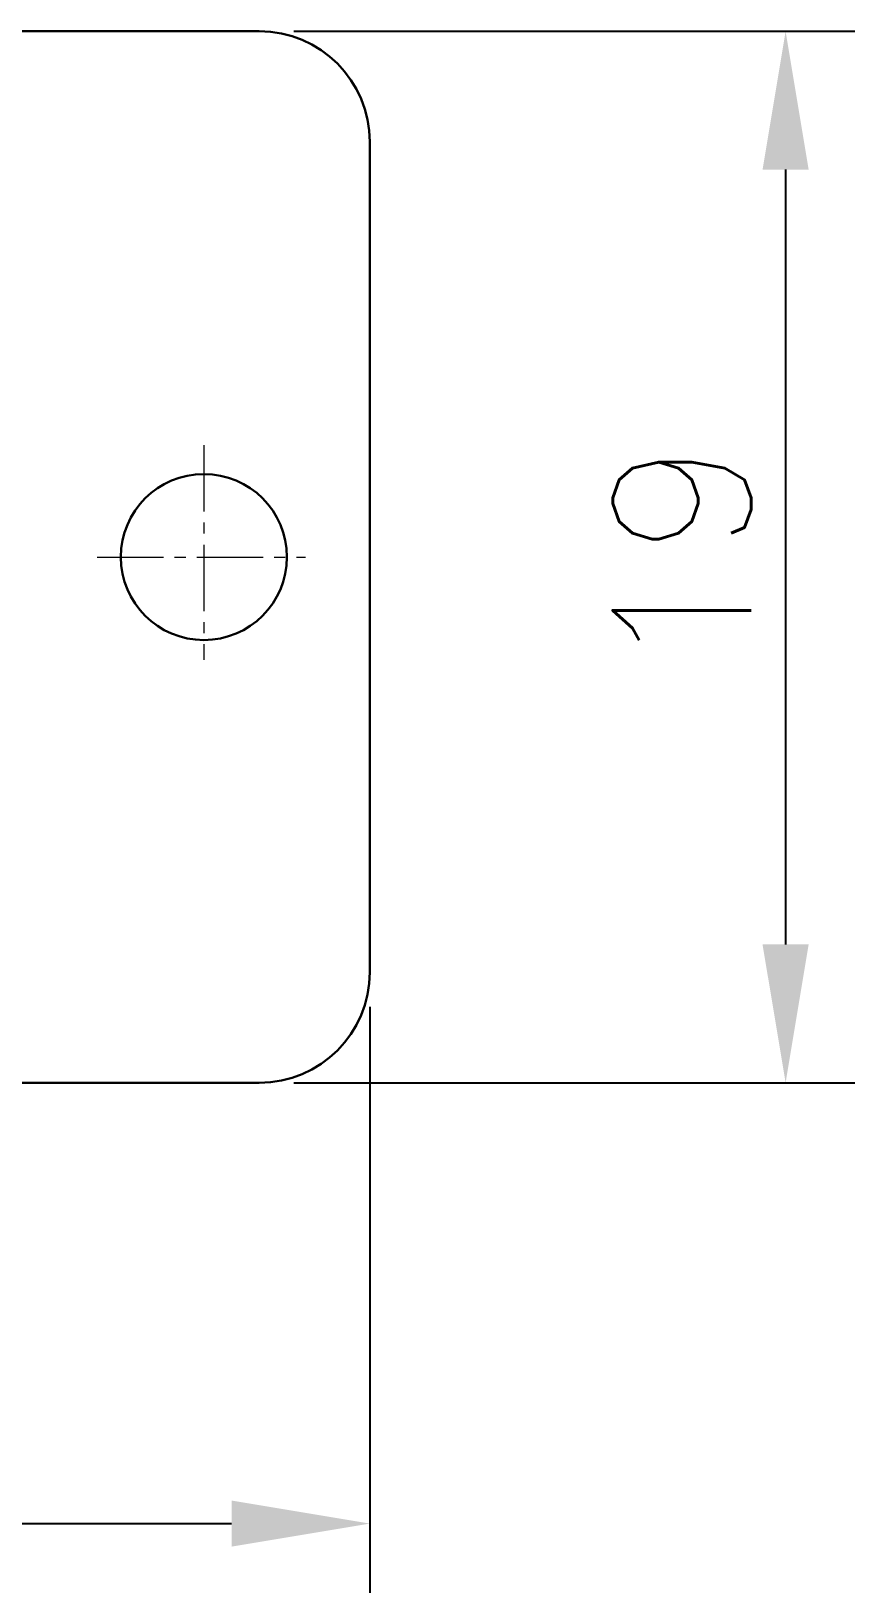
# Model space of a CAD drawing. Header units: millimetres. Extents: x -105 to 105, y -148 to 148.
# Drawn here: x -51.64 to -36.76, y 28.64 to 56.86 of the extents above; entities that cross this region are included whole.
import ezdxf

# ---------------------------------------------------------------- set-up
doc = ezdxf.new("R2010")
doc.units = ezdxf.units.MM
doc.header["$PDSIZE"] = -5
doc.linetypes.add('点画线', pattern=[18, 12, -2, 2, -2])
doc.layers.get('0').update_dxf_attribs({"lineweight": 18})
doc.styles.get("Standard").update_dxf_attribs({"font": 'txt.shx'})
doc.dimstyles.get("Standard").update_dxf_attribs({"dimtxt": 0.18, "dimasz": 0.18, "dimexe": 0.18, "dimexo": 0.0625, "dimgap": 0.09, "dimtad": 0, "dimtih": 1, "dimtoh": 1, "dimdec": 4, "dimzin": 0, "dimdsep": 46, "dimtxsty": 'Standard', "dimcen": 0.09, "dimdle": 0.36, "dimadec": 0, "dimazin": 0, "dimtfac": 1, "dimtdec": 4, "dimtofl": 0, "dimtmove": 0, "dimatfit": 3, "dimfxl": 1, "dimtolj": 1, "dimarcsym": 0})

# ---------------------------------------------------------------- blocks, each defined once
blk = doc.blocks.new('*D4')
at = {"color": 0, "lineweight": -2, "transparency": 16777216}
for p, q in [((-80.521, 39.231), (-80.521, 28.642)), ((-45.521, 39.231), (-45.521, 28.642)), ((-78.021, 29.892), (-48.021, 29.892))]:
    blk.add_line(p, q, dxfattribs=at)
at = {"color": 0, "transparency": 16777216}
for points in [[(-78.021, 30.308), (-78.021, 29.475), (-80.521, 29.892)], [(-48.021, 30.308), (-48.021, 29.475), (-45.521, 29.892)]]:
    blk.add_solid(points, dxfattribs=at)
at = {"layer": 'Defpoints', "color": 0, "transparency": 16777216}
for p in [(-80.521, 39.856), (-45.521, 39.856), (-45.521, 29.892)]:
    blk.add_point(p, dxfattribs=at)
at = {"color": 0, "transparency": 16777216, "insert": (-63.021, 31.767), "char_height": 2.5, "width": 13.44436, "attachment_point": 5}
blk.add_mtext('\\A1;35.6', dxfattribs=at)
blk = doc.blocks.new('*D5')
at = {"color": 0, "lineweight": -2, "transparency": 16777216}
for p, q in [((-46.896, 56.856), (-36.758, 56.856)), ((-38.008, 54.356), (-38.008, 40.356)), ((-46.896, 37.856), (-36.758, 37.856))]:
    blk.add_line(p, q, dxfattribs=at)
at = {"color": 0, "transparency": 16777216}
for points in [[(-38.425, 54.356), (-37.592, 54.356), (-38.008, 56.856)], [(-38.425, 40.356), (-37.592, 40.356), (-38.008, 37.856)]]:
    blk.add_solid(points, dxfattribs=at)
at = {"layer": 'Defpoints', "color": 0, "transparency": 16777216}
for p in [(-47.521, 56.856), (-47.521, 37.856), (-38.008, 37.856)]:
    blk.add_point(p, dxfattribs=at)
at = {"color": 0, "transparency": 16777216, "insert": (-39.883, 47.356), "char_height": 2.5, "attachment_point": 5, "rotation": 90}
blk.add_mtext('\\A1;19', dxfattribs=at)

msp = doc.modelspace()

# ---------------------------------------------------------------- linework, layer by layer
at = {"color": 7, "lineweight": 30}
for p, q in [((-78.521, 56.856), (-47.521, 56.856)), ((-47.521, 37.856), (-78.521, 37.856))]:
    msp.add_line(p, q, dxfattribs=at)
at = {"color": 7, "lineweight": 30, "ltscale": 0.375}
msp.add_line((-45.521, 54.856), (-45.521, 39.856), dxfattribs=at)
at = {"linetype": '点画线', "ltscale": 0.1}
for p, q in [((-48.521, 49.379), (-48.521, 45.501)), ((-50.449, 47.356), (-46.684, 47.356))]:
    msp.add_line(p, q, dxfattribs=at)
at = {"color": 7, "lineweight": 30}
msp.add_circle((-48.521, 47.356), 1.5, dxfattribs=at)
for centre, start, end in [((-47.521, 54.856), 0, 90), ((-47.521, 39.856), 270, 360)]:
    msp.add_arc(centre, 2, start, end, dxfattribs=at)

# ---------------------------------------------------------------- dimensions: what is measured, and where the dimension line sits
dim = msp.add_aligned_dim(p1=(-47.521, 56.856), p2=(-47.521, 37.856), distance=9.513, dimstyle='Standard', override={"dimtxt": 2.5, "dimasz": 2.5, "dimexe": 1.25, "dimexo": 0.625, "dimgap": 0.625, "dimtad": 1, "dimtih": 0, "dimtoh": 0, "dimdec": 2, "dimzin": 8, "dimdsep": 44, "dimdle": 5, "dimtdec": 2, "dimtofl": 1, "dimatfit": 0, "dimarcsym": 1})
dim.commit()
dim.dimension.update_dxf_attribs({"geometry": '*D5', "text_midpoint": (-39.883, 47.356)})
dim = msp.add_aligned_dim(p1=(-80.521, 39.856), p2=(-45.521, 39.856), distance=-9.965, text='<>.6', dimstyle='Standard', override={"dimtxt": 2.5, "dimasz": 2.5, "dimexe": 1.25, "dimexo": 0.625, "dimgap": 0.625, "dimtad": 1, "dimtih": 0, "dimtoh": 0, "dimdec": 2, "dimzin": 8, "dimdsep": 44, "dimdle": 5, "dimtdec": 2, "dimtofl": 1, "dimatfit": 0, "dimarcsym": 1})
dim.commit()
dim.dimension.update_dxf_attribs({"geometry": '*D4', "text_midpoint": (-63.021, 31.767)})

doc.saveas('drawing.dxf')
